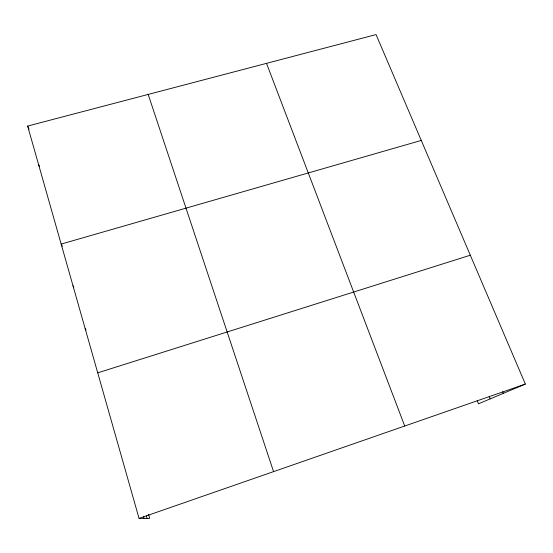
<?xml version="1.0" encoding="UTF-8"?>
<svg xmlns="http://www.w3.org/2000/svg" width="553" height="553" viewBox="0 0 553 553"><rect width="100%" height="100%" fill="white"/><g stroke="black" fill="none" stroke-linecap="round" stroke-linejoin="round"><path stroke-width="0.83" d="M148.529 514.249L149.718 518.396L139.059 518.41L27.65 126.07L376.061 34.59L525.35 384.065L478.476 403.814L477.184 400.642M139.059 518.41L525.35 384.065M97.722 372.846L470.306 255.216M421.275 140.434L61.162 244.08L62.365 246.341M85.169 328.641L86.054 330.023M72.989 285.735L73.826 287.194M38.503 164.296L39.609 166.619M27.65 126.07L29.067 129.181M502.691 391.738L503.354 393.328M489.205 396.501L490.186 398.879M266.518 63.353L404.72 426.017M148.19 94.425L273.569 471.626M146.372 515.942L147.077 518.403M143.621 516.744L144.091 518.403"/></g></svg>
